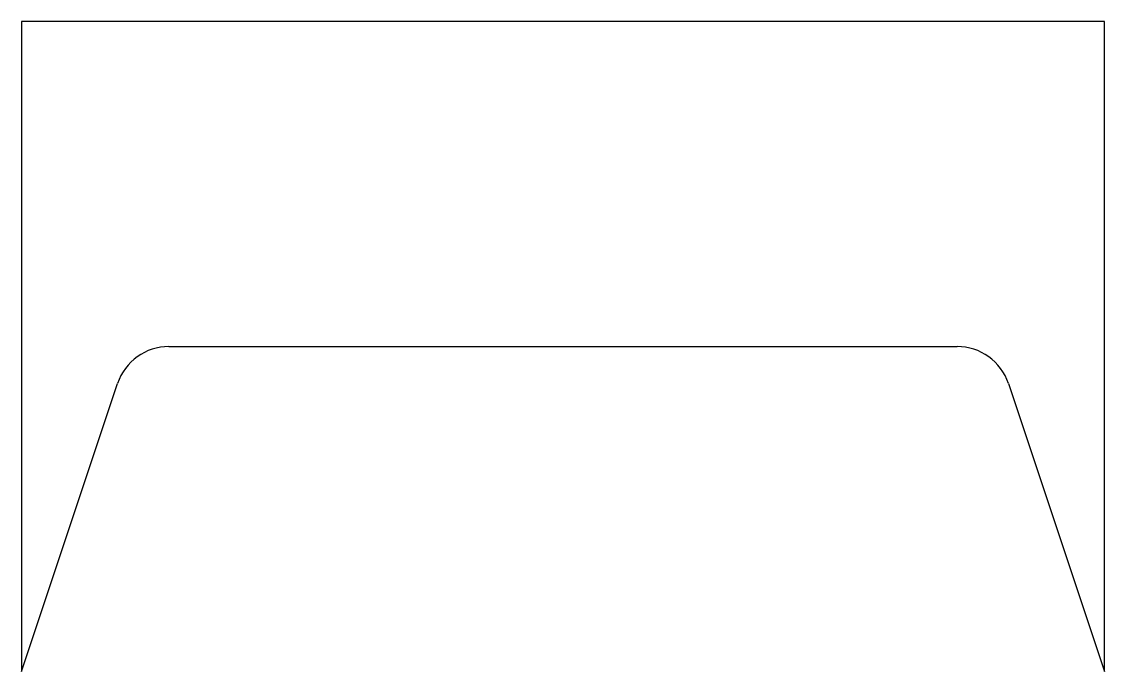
# Model space of a CAD drawing. Header units: metres. Extents: x -2 to 98, y 90 to 150.
import ezdxf

# ---------------------------------------------------------------- set-up
doc = ezdxf.new("R2010")
doc.units = ezdxf.units.M

msp = doc.modelspace()

# ---------------------------------------------------------------- linework, layer by layer
at = {"layer": 'PARAMETRIX'}
for p, q in [((98, 150), (-2, 150)), ((-2, 150), (-2, 90)), ((98, 90), (98, 150)), ((11.6038, 120), (84.3962, 120)), ((-2, 90), (6.8604, 116.5811)), ((89.1396, 116.5811), (98, 90))]:
    msp.add_line(p, q, dxfattribs=at)
for centre, start, end in [((11.6038, 115), 90, 161.5651), ((84.3962, 115), 18.4349, 90)]:
    msp.add_arc(centre, 5, start, end, dxfattribs=at)

doc.saveas('drawing.dxf')
